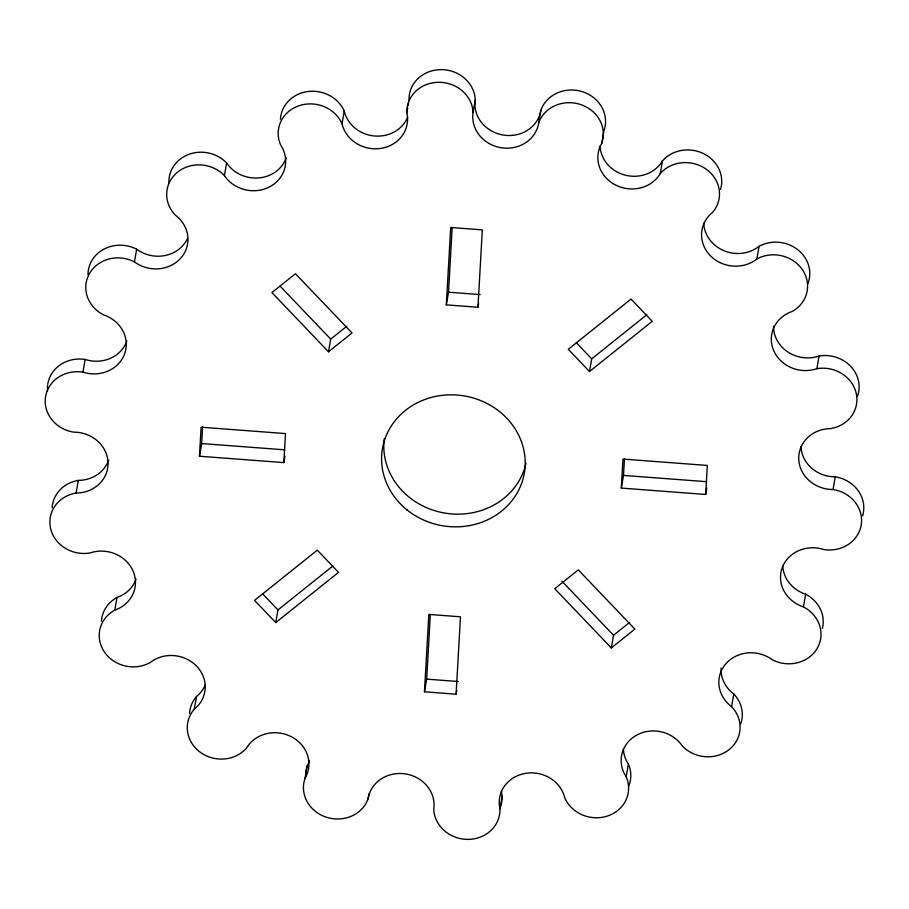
<?xml version="1.0" encoding="UTF-8"?>
<svg xmlns="http://www.w3.org/2000/svg" width="909" height="909" viewBox="0 0 909 909"><rect width="100%" height="100%" fill="white"/><g stroke="black" fill="none" stroke-linecap="round" stroke-linejoin="round"><path stroke-width="1.36" d="M199.469 456.227L201.116 427.207L285.483 433.582L283.835 462.601L199.469 456.227L201.684 443.558L202.627 426.969M424.458 691.806L428.832 614.416L460.465 616.802L456.102 694.192L424.458 691.806L426.673 679.125L430.332 614.404M446.319 304.867L450.694 227.477L482.327 229.875L477.952 307.253L446.319 304.867L448.535 292.198L452.182 227.466M621.313 488.088L622.949 459.068L707.316 465.442L705.679 494.462L621.313 488.088L623.517 475.418L624.46 458.84M721.087 668.035A33.213 30.361 9.9 0 0 733.79 693.976L731.586 706.645A33.213 30.361 9.9 0 1 729.154 749.573A33.213 30.361 9.9 0 1 682.364 746.039A33.213 30.361 9.9 0 0 636.698 735.108A33.213 30.361 9.9 0 0 626.187 776.763A33.213 30.361 9.9 0 1 607.905 815.884A33.213 30.361 9.9 0 1 564.762 797.886A33.213 30.361 9.9 0 0 525.447 773.366A33.213 30.361 9.9 0 0 499.95 808.771A33.213 30.361 9.9 0 1 468.01 839.382A33.213 30.361 9.9 0 1 433.729 809.078A33.213 30.361 9.9 0 0 405.505 773.923A33.213 30.361 9.9 0 0 368.1 798.806A33.213 30.361 9.9 0 1 326.365 817.214A33.213 30.361 9.9 0 1 305.06 778.274A33.213 30.361 9.9 0 0 291.334 736.722A33.213 30.361 9.9 0 0 246.532 748.084A33.213 30.361 9.9 0 1 200.025 752.061A33.213 30.361 9.9 0 1 194.287 709.168A33.213 30.361 9.9 0 0 196.719 666.252A33.213 30.361 9.9 0 0 149.917 662.718A33.213 30.361 9.9 0 1 104.262 651.776A33.213 30.361 9.9 0 1 114.773 610.121A33.213 30.361 9.9 0 0 133.055 571A33.213 30.361 9.9 0 0 89.911 552.99A33.213 30.361 9.9 0 1 50.597 528.47A33.213 30.361 9.9 0 1 76.095 493.064A33.213 30.361 9.9 0 0 108.035 462.454A33.213 30.361 9.9 0 0 73.743 432.161A33.213 30.361 9.9 0 1 45.518 397.006A33.213 30.361 9.9 0 1 82.924 372.122L85.139 359.453A33.213 30.361 9.9 0 0 126.874 341.045M76.095 493.064L78.31 480.395A33.213 30.361 9.9 0 0 108.648 460.204M82.924 372.122A33.213 30.361 9.9 0 0 124.658 353.726A33.213 30.361 9.9 0 0 103.365 314.787A33.213 30.361 9.9 0 1 89.639 273.245A33.213 30.361 9.9 0 1 134.441 261.883L136.657 249.202A33.213 30.361 9.9 0 0 187.538 238.51M114.773 610.121L116.988 597.452A33.213 30.361 9.9 0 0 136.066 579.158M134.441 261.883A33.213 30.361 9.9 0 0 180.948 257.906A33.213 30.361 9.9 0 0 175.21 215.024A33.213 30.361 9.9 0 1 177.63 172.096A33.213 30.361 9.9 0 1 224.432 175.642L226.636 162.961A33.213 30.361 9.9 0 0 189.606 154.087A33.213 30.361 9.9 0 0 168.915 182.8M194.287 709.168L196.503 696.499A33.213 30.361 9.9 0 0 205.366 684.772M731.586 706.645A33.213 30.361 9.9 0 1 725.848 663.763A33.213 30.361 9.9 0 1 772.343 659.798A33.213 30.361 9.9 0 0 817.146 648.435A33.213 30.361 9.9 0 0 803.42 606.894A33.213 30.361 9.9 0 1 782.126 567.955A33.213 30.361 9.9 0 1 823.861 549.547A33.213 30.361 9.9 0 0 861.266 524.663A33.213 30.361 9.9 0 0 833.042 489.519A33.213 30.361 9.9 0 1 798.761 459.215A33.213 30.361 9.9 0 1 830.69 428.605A33.213 30.361 9.9 0 0 856.187 393.199A33.213 30.361 9.9 0 0 816.873 368.679A33.213 30.361 9.9 0 1 773.729 350.681A33.213 30.361 9.9 0 1 792.012 311.548A33.213 30.361 9.9 0 0 802.533 269.893A33.213 30.361 9.9 0 0 756.867 258.963A33.213 30.361 9.9 0 1 710.077 255.429A33.213 30.361 9.9 0 1 712.497 212.501A33.213 30.361 9.9 0 0 706.759 169.619A33.213 30.361 9.9 0 0 660.252 173.585A33.213 30.361 9.9 0 1 615.45 184.947A33.213 30.361 9.9 0 1 601.724 143.406A33.213 30.361 9.9 0 0 580.431 104.467A33.213 30.361 9.9 0 0 538.696 122.863A33.213 30.361 9.9 0 1 501.291 147.747A33.213 30.361 9.9 0 1 473.066 112.591A33.213 30.361 9.9 0 0 438.774 82.299A33.213 30.361 9.9 0 0 406.834 112.909A33.213 30.361 9.9 0 1 381.337 148.315A33.213 30.361 9.9 0 1 342.034 123.794L344.238 111.114A33.213 30.361 9.9 0 0 308.049 91.502A33.213 30.361 9.9 0 0 280.438 119.17M283.835 462.601L284.949 456.261M275.757 622.585L338.5 572.375L317.298 550.161L254.543 600.372L275.757 622.585L277.972 609.916L333.012 565.864M328.501 351.794L352.033 332.967L295.459 273.745L271.927 292.573L328.501 351.794L330.706 339.125L346.749 326.286M406.834 112.909L407.721 107.841M408.164 105.308L408.607 102.762M305.06 778.274L307.276 765.594A33.213 30.361 9.9 0 0 309.526 760.765M473.066 112.591L475.271 99.922A33.213 30.361 9.9 0 0 440.99 69.618A33.213 30.361 9.9 0 0 409.05 100.229M368.1 798.806L368.986 793.739M477.952 307.253L478.623 303.458M538.696 122.863L540.9 110.194A33.213 30.361 9.9 0 1 582.635 91.786A33.213 30.361 9.9 0 1 603.94 130.726L601.724 143.406M456.102 694.192L456.761 690.385M499.95 808.771L502.166 796.091A33.213 30.361 9.9 0 1 501.45 790.796M589.498 371.508L652.242 321.297L631.028 299.084L568.284 349.306L589.498 371.508L591.702 358.839L646.754 314.787M660.252 173.585L662.468 160.916A33.213 30.361 9.9 0 1 703.486 153.598A33.213 30.361 9.9 0 1 720.519 189.379M611.325 647.935L634.857 629.108L578.294 569.875L554.763 588.702L611.325 647.935L613.541 635.255L629.585 622.415M626.187 776.763L628.392 764.083A33.213 30.361 9.9 0 1 623.369 748.88M705.679 494.462L706.782 488.133M756.867 258.963L759.083 246.282A33.213 30.361 9.9 0 1 797.602 249.577A33.213 30.361 9.9 0 1 807.692 284.097M816.873 368.679L819.089 356.01A33.213 30.361 9.9 0 1 773.525 326.263M803.42 606.894L805.635 594.213A33.213 30.361 9.9 0 1 782.74 565.693M833.042 489.519L835.257 476.839A33.213 30.361 9.9 0 1 800.965 446.546M448.535 292.198L480.168 294.584M201.684 443.558L284.642 449.819M623.517 475.418L706.486 481.679M426.673 679.125L458.306 681.523M576.283 342.682L591.702 358.839M279.995 286.028L330.706 339.125M561.853 581.135L613.541 635.255M262.542 593.759L277.972 609.916M342.034 123.794A33.213 30.361 9.9 0 0 298.891 105.785A33.213 30.361 9.9 0 0 280.608 144.917A33.213 30.361 9.9 0 1 270.087 186.572A33.213 30.361 9.9 0 1 224.432 175.642M305.674 776.013A33.213 30.361 9.9 0 1 307.276 765.594M189.538 713.451A33.213 30.361 9.9 0 1 196.503 696.499M101.467 621.256A33.213 30.361 9.9 0 1 116.988 597.452M52.131 507.858A33.213 30.361 9.9 0 1 78.31 480.395M47.518 390.961A33.213 30.361 9.9 0 1 47.563 385.643M47.734 384.337A33.213 30.361 9.9 0 1 85.139 359.453M87.98 274.495A33.213 30.361 9.9 0 1 136.657 249.202M286.244 157.859A33.213 30.361 9.9 0 1 258.792 177.925A33.213 30.361 9.9 0 1 226.636 162.961M407.687 117.181A33.213 30.361 9.9 0 1 374.213 135.964A33.213 30.361 9.9 0 1 344.238 111.114M540.9 110.194A33.213 30.361 9.9 0 1 503.495 135.077A33.213 30.361 9.9 0 1 475.271 99.922M662.468 160.916A33.213 30.361 9.9 0 1 625.767 175.278A33.213 30.361 9.9 0 1 600.088 145.974M759.083 246.282A33.213 30.361 9.9 0 1 723.962 250.725A33.213 30.361 9.9 0 1 703.782 223.205M819.089 356.01A33.213 30.361 9.9 0 1 857.517 396.233M835.257 476.839A33.213 30.361 9.9 0 1 862.596 515.869M805.635 594.213A33.213 30.361 9.9 0 1 822.384 628.403M733.79 693.976A33.213 30.361 9.9 0 1 740.699 723.939M628.392 764.083A33.213 30.361 9.9 0 1 628.721 786.171M502.166 796.091A33.213 30.361 9.9 0 1 500.564 806.51M526.004 463.136A71.981 65.812 9.9 0 1 444.41 513.017A71.981 65.812 9.9 0 1 384.268 438.627M407.073 509.96A71.981 65.812 9.9 0 0 524.073 474.453A71.981 65.812 9.9 0 0 429.025 398.097A71.981 65.812 9.9 0 0 407.073 509.96"/></g></svg>
